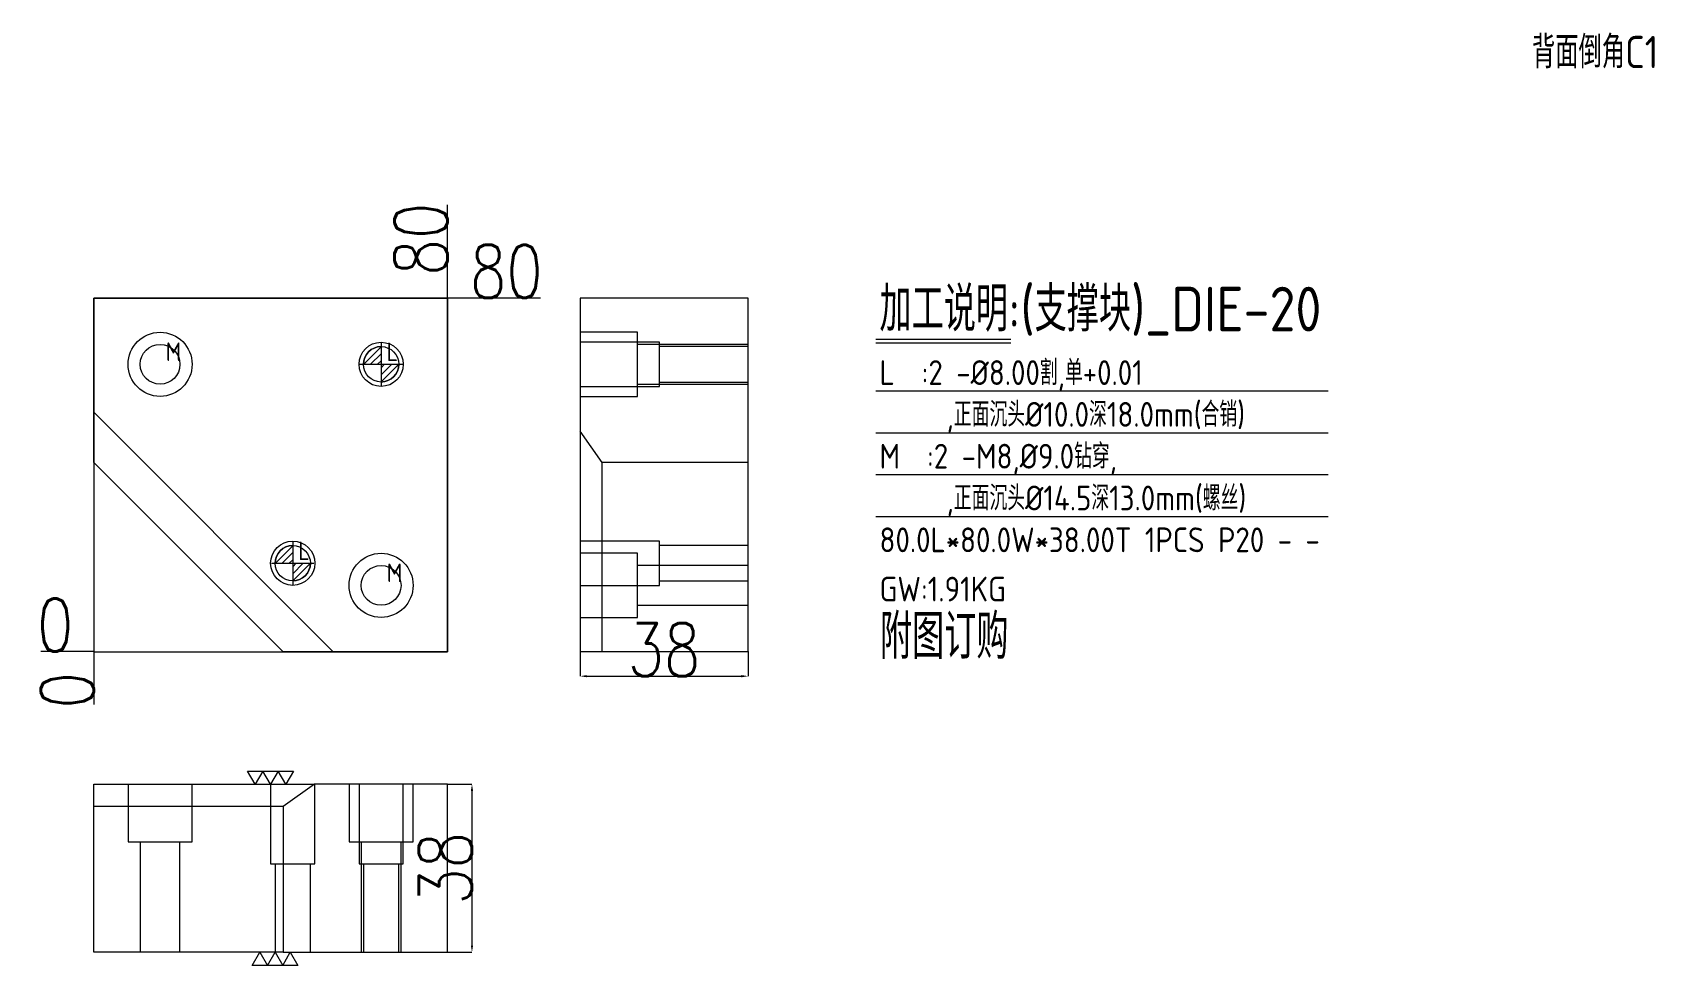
# Model space of a CAD drawing. Header units: millimetres. Extents: x -9011 to -8644, y 61303 to 61514.
import ezdxf

# ---------------------------------------------------------------- set-up
doc = ezdxf.new("R2010")
doc.units = ezdxf.units.MM
doc.linetypes.add('DASHED', pattern=[0])
for name, color, linetype, lineweight in [('DIE', 20, 'Continuous', 20), ('DIE_W', 1, 'Continuous', 20), ('DIM', 4, 'Continuous', 20)]:
    doc.layers.add(name, color=color, linetype=linetype, lineweight=lineweight)
doc.styles.add('gbenor', font='gbenor.shx', dxfattribs={"bigfont": 'gbcbig.shx'})
doc.styles.add('TXT', font='txt.shx', dxfattribs={"width": 0.8, "bigfont": 'ctxt.shx'})
doc.dimstyles.new('零件', dxfattribs={"dimscale": 1.5, "dimtxt": 8, "dimasz": 1, "dimexe": 0, "dimexo": 0, "dimgap": 0, "dimtad": 1, "dimtxsty": 'TXT', "dimcen": 0, "dimclrd": 252, "dimclre": 252, "dimclrt": 4, "dimazin": 3, "dimtp": 0.001, "dimtm": 0.001, "dimtfac": 1, "dimtmove": 0, "dimatfit": 3, "dimlwd": 5, "dimlwe": 5})

# ---------------------------------------------------------------- blocks, each defined once
blk = doc.blocks.new('*D1109')
at = {"layer": 'Defpoints', "color": 0}
for p in [(-8917.2, 61454.29), (-8911.65, 61454.29), (-8997.2, 61374.29)]:
    blk.add_point(p, dxfattribs=at)
at = {"layer": 'DIM', "color": 252, "lineweight": 5}
blk.add_line((-8917.2, 61454.29), (-8896.11, 61454.29), dxfattribs=at)
at = {"layer": 'DIM', "color": 4, "lineweight": 5, "insert": (-8903.88, 61460.29), "char_height": 12, "attachment_point": 5, "style": 'TXT'}
blk.add_mtext('80', dxfattribs=at)
blk = doc.blocks.new('*D1110')
at = {"layer": 'Defpoints', "color": 0}
for p in [(-9002.75, 61374.29), (-8997.2, 61374.29), (-8997.2, 61374.29)]:
    blk.add_point(p, dxfattribs=at)
at = {"layer": 'DIM', "color": 252, "lineweight": 5}
blk.add_line((-8997.2, 61374.29), (-9009.15, 61374.29), dxfattribs=at)
at = {"layer": 'DIM', "color": 4, "lineweight": 5, "insert": (-9005.95, 61380.29), "char_height": 12, "attachment_point": 5, "style": 'TXT'}
blk.add_mtext('0', dxfattribs=at)
blk = doc.blocks.new('*D1111')
at = {"layer": 'Defpoints', "color": 0}
for p in [(-8997.2, 61374.29), (-8997.2, 61374.29), (-8997.2, 61368.74)]:
    blk.add_point(p, dxfattribs=at)
at = {"layer": 'DIM', "color": 252, "lineweight": 5}
blk.add_line((-8997.2, 61374.29), (-8997.2, 61362.34), dxfattribs=at)
at = {"layer": 'DIM', "color": 4, "lineweight": 5, "insert": (-9003.2, 61365.54), "char_height": 12, "attachment_point": 5, "rotation": 90, "style": 'TXT'}
blk.add_mtext('0', dxfattribs=at)
blk = doc.blocks.new('*D1112')
at = {"layer": 'Defpoints', "color": 0}
for p in [(-8917.2, 61459.84), (-8917.2, 61454.29), (-8997.2, 61374.29)]:
    blk.add_point(p, dxfattribs=at)
at = {"layer": 'DIM', "color": 252, "lineweight": 5}
blk.add_line((-8917.2, 61454.29), (-8917.2, 61475.38), dxfattribs=at)
at = {"layer": 'DIM', "color": 4, "lineweight": 5, "insert": (-8923.2, 61467.61), "char_height": 12, "attachment_point": 5, "rotation": 90, "style": 'TXT'}
blk.add_mtext('80', dxfattribs=at)
blk = doc.blocks.new('*D1113')
at = {"layer": 'Defpoints', "color": 0}
for p in [(-8917.2, 61344.29), (-8917.2, 61306.29), (-8911.65, 61306.29)]:
    blk.add_point(p, dxfattribs=at)
at = {"layer": 'DIM', "color": 252, "lineweight": 5}
for p, q in [((-8917.2, 61344.29), (-8911.65, 61344.29)), ((-8911.65, 61342.79), (-8911.65, 61307.79)), ((-8917.2, 61306.29), (-8911.65, 61306.29))]:
    blk.add_line(p, q, dxfattribs=at)
at = {"layer": 'DIM', "color": 252}
for points in [[(-8911.4, 61342.79), (-8911.9, 61342.79), (-8911.65, 61344.29)], [(-8911.9, 61307.79), (-8911.4, 61307.79), (-8911.65, 61306.29)]]:
    blk.add_solid(points, dxfattribs=at)
at = {"layer": 'DIM', "color": 4, "lineweight": 5, "insert": (-8917.65, 61325.29), "char_height": 12, "attachment_point": 5, "rotation": 90, "style": 'TXT'}
blk.add_mtext('38', dxfattribs=at)
blk = doc.blocks.new('*D1114')
at = {"layer": 'Defpoints', "color": 0}
for p in [(-8887.2, 61374.29), (-8849.2, 61374.29), (-8849.2, 61368.74)]:
    blk.add_point(p, dxfattribs=at)
at = {"layer": 'DIM', "color": 252, "lineweight": 5}
for p, q in [((-8887.2, 61374.29), (-8887.2, 61368.74)), ((-8849.2, 61374.29), (-8849.2, 61368.74)), ((-8885.7, 61368.74), (-8850.7, 61368.74))]:
    blk.add_line(p, q, dxfattribs=at)
at = {"layer": 'DIM', "color": 252}
for points in [[(-8885.7, 61368.99), (-8885.7, 61368.49), (-8887.2, 61368.74)], [(-8850.7, 61368.49), (-8850.7, 61368.99), (-8849.2, 61368.74)]]:
    blk.add_solid(points, dxfattribs=at)
at = {"layer": 'DIM', "color": 4, "lineweight": 5, "insert": (-8868.2, 61374.74), "char_height": 12, "attachment_point": 5, "style": 'TXT'}
blk.add_mtext('38', dxfattribs=at)
blk = doc.blocks.new('pg_hx_L0')
at = {"color": 230}
for p, q in [((-0.5, -0.003), (0, 0.497)), ((0, 0.6), (0, -0.6)), ((-0.6, 0), (0.6, 0)), ((-0.3, 0), (0, 0.3)), ((-0.1, 0), (0, 0.1)), ((0.5, 0.003), (0, -0.497)), ((0.1, 0), (0, -0.1)), ((0.3, 0), (0, -0.3))]:
    blk.add_line(p, q, dxfattribs=at)
for start, end in [(90, 180), (270, 0)]:
    blk.add_arc((0, 0), 0.5, start, end, dxfattribs=at)
blk = doc.blocks.new('pg_hx_LLL0')
blk.add_blockref('pg_hx_L0', (0, 0))

msp = doc.modelspace()

# ---------------------------------------------------------------- linework, layer by layer
at = {"layer": 'DIE', "color": 2, "linetype": 'Continuous', "lineweight": 5}
for p, q in [((-8997.202, 61454.285), (-8917.202, 61454.285)), ((-8917.202, 61454.285), (-8917.202, 61374.285)), ((-8887.202, 61454.285), (-8887.202, 61374.285)), ((-8997.202, 61344.285), (-8947.302, 61344.285))]:
    msp.add_line(p, q, dxfattribs=at)
at = {"layer": 'DIE', "color": 56, "linetype": 'Continuous', "lineweight": 5}
for p, q in [((-8849.202, 61454.285), (-8887.202, 61454.285)), ((-8849.202, 61374.285), (-8849.202, 61454.285)), ((-8849.202, 61374.285), (-8887.202, 61374.285)), ((-8997.202, 61339.285), (-8997.202, 61344.285)), ((-8917.202, 61306.285), (-8917.202, 61344.285)), ((-8954.373, 61339.285), (-8997.202, 61339.285)), ((-8997.202, 61306.285), (-8997.202, 61339.285)), ((-8954.373, 61306.285), (-8997.202, 61306.285)), ((-8954.373, 61306.285), (-8917.202, 61306.285))]:
    msp.add_line(p, q, dxfattribs=at)
at = {"layer": 'DIE', "color": 31, "linetype": 'DASHED', "lineweight": 5, "ltscale": 0.244348}
for p, q in [((-8874.202, 61446.535), (-8887.202, 61446.535)), ((-8874.202, 61432.035), (-8874.202, 61446.535)), ((-8869.202, 61444.285), (-8887.202, 61444.285)), ((-8849.202, 61443.789), (-8874.202, 61443.789)), ((-8869.202, 61434.285), (-8869.202, 61444.285)), ((-8887.202, 61434.285), (-8869.202, 61434.285)), ((-8874.202, 61434.782), (-8849.202, 61434.782)), ((-8887.202, 61432.035), (-8874.202, 61432.035)), ((-8869.202, 61399.285), (-8887.202, 61399.285)), ((-8869.202, 61389.285), (-8869.202, 61399.285)), ((-8874.202, 61396.535), (-8887.202, 61396.535)), ((-8874.202, 61382.035), (-8874.202, 61396.535)), ((-8849.202, 61393.789), (-8874.202, 61393.789)), ((-8887.202, 61389.285), (-8869.202, 61389.285)), ((-8874.202, 61384.782), (-8849.202, 61384.782)), ((-8887.202, 61382.035), (-8874.202, 61382.035)), ((-8989.452, 61344.285), (-8989.452, 61331.285)), ((-8974.952, 61331.285), (-8974.952, 61344.285)), ((-8957.202, 61344.285), (-8957.202, 61326.285)), ((-8947.202, 61326.285), (-8947.202, 61344.285)), ((-8939.452, 61344.285), (-8939.452, 61331.285)), ((-8937.202, 61344.285), (-8937.202, 61326.285)), ((-8927.202, 61326.285), (-8927.202, 61344.285)), ((-8924.952, 61331.285), (-8924.952, 61344.285)), ((-8989.452, 61331.285), (-8974.952, 61331.285)), ((-8986.705, 61331.285), (-8986.705, 61306.285)), ((-8977.698, 61306.285), (-8977.698, 61331.285)), ((-8939.452, 61331.285), (-8924.952, 61331.285)), ((-8936.705, 61331.285), (-8936.705, 61306.285)), ((-8927.698, 61306.285), (-8927.698, 61331.285)), ((-8957.202, 61326.285), (-8947.202, 61326.285)), ((-8937.202, 61326.285), (-8927.202, 61326.285))]:
    msp.add_line(p, q, dxfattribs=at)
at = {"layer": 'DIE', "color": 56, "linetype": 'DASHED', "lineweight": 5, "ltscale": 0.244348}
for p, q in [((-8882.202, 61417.114), (-8887.202, 61424.185)), ((-8849.202, 61417.114), (-8882.202, 61417.114)), ((-8882.202, 61374.285), (-8882.202, 61417.114))]:
    msp.add_line(p, q, dxfattribs=at)
at = {"layer": 'DIE', "color": 2, "linetype": 'Continuous', "lineweight": 5}
msp.add_lwpolyline([(-8917.202, 61374.285), (-8947.302, 61374.285), (-8954.373, 61374.285), (-8997.202, 61417.114), (-8997.202, 61424.185), (-8997.202, 61454.285)], dxfattribs=at)
at = {"layer": 'DIE', "linetype": 'Continuous', "lineweight": 5}
for points in [[(-8952.006, 61347.285), (-8953.738, 61344.285), (-8955.47, 61347.285), (-8957.202, 61344.285), (-8958.934, 61347.285), (-8960.666, 61344.285), (-8962.398, 61347.285), (-8952.006, 61347.285)], [(-8961.398, 61303.285), (-8959.666, 61306.285), (-8957.934, 61303.285), (-8956.202, 61306.285), (-8954.47, 61303.285), (-8952.738, 61306.285), (-8951.006, 61303.285), (-8961.398, 61303.285)]]:
    msp.add_lwpolyline(points, close=True, dxfattribs=at)
at = {"layer": 'DIE', "color": 56, "linetype": 'Continuous', "lineweight": 5}
msp.add_lwpolyline([(-8917.202, 61344.285), (-8947.302, 61344.285), (-8954.373, 61339.285), (-8954.373, 61306.285)], dxfattribs=at)
at = {"layer": 'DIE', "color": 2, "linetype": 'Continuous', "lineweight": 5}
for centre, radius in [((-8982.202, 61439.285), 7.25), ((-8932.202, 61439.285), 5), ((-8952.202, 61394.285), 5), ((-8932.202, 61389.285), 7.25)]:
    msp.add_circle(centre, radius, dxfattribs=at)
at = {"layer": 'DIE', "color": 42, "linetype": 'Continuous', "lineweight": 5}
for centre in [(-8982.202, 61439.285), (-8932.202, 61389.285)]:
    msp.add_circle(centre, 4.503, dxfattribs=at)
at = {"layer": 'DIE_W', "color": 1, "linetype": 'DASHED', "lineweight": 5, "ltscale": 0.244348}
for p, q in [((-8849.202, 61443.285), (-8869.202, 61443.285)), ((-8869.202, 61435.285), (-8849.202, 61435.285)), ((-8849.202, 61398.285), (-8869.202, 61398.285)), ((-8869.202, 61390.285), (-8849.202, 61390.285)), ((-8956.202, 61326.285), (-8956.202, 61306.285)), ((-8948.202, 61306.285), (-8948.202, 61326.285)), ((-8936.202, 61326.285), (-8936.202, 61306.285)), ((-8928.202, 61306.285), (-8928.202, 61326.285))]:
    msp.add_line(p, q, dxfattribs=at)
at = {"layer": 'DIE_W', "color": 1, "linetype": 'Continuous', "lineweight": 5}
for centre in [(-8932.202, 61439.285), (-8952.202, 61394.285)]:
    msp.add_circle(centre, 4, dxfattribs=at)
at = {"layer": 'DIM', "color": 8, "linetype": 'Continuous', "lineweight": 5}
for p, q in [((-8820.298, 61444.982), (-8789.756, 61444.982)), ((-8820.298, 61444.137), (-8789.756, 61444.137)), ((-8820.298, 61433.27), (-8718, 61433.27)), ((-8820.298, 61423.813), (-8718, 61423.813)), ((-8820.298, 61414.356), (-8718, 61414.356)), ((-8820.298, 61404.899), (-8718, 61404.899))]:
    msp.add_line(p, q, dxfattribs=at)
at = {"layer": 'DIM', "lineweight": 5}
msp.add_line((-8997.202, 61428.427), (-8943.06, 61374.285), dxfattribs=at)
at = {"layer": 'DIM', "color": 252, "linetype": 'DASHED', "lineweight": 5, "ltscale": 0.244348}
msp.add_lwpolyline([(-8997.202, 61374.285), (-8917.202, 61374.285), (-8917.202, 61454.285), (-8997.202, 61454.285)], close=True, dxfattribs=at)

# ---------------------------------------------------------------- block references
at = {"layer": 'DIE', "lineweight": 5, "ltscale": 0.244348, "xscale": 8, "yscale": 8, "zscale": 8}
for p in [(-8932.202, 61439.285), (-8952.202, 61394.285)]:
    msp.add_blockref('pg_hx_LLL0', p, dxfattribs=at)

# ---------------------------------------------------------------- texts
at = {"layer": 'DIM', "color": 6, "lineweight": 5, "style": 'gbenor'}
msp.add_text('背面倒角C1', height=7.3, dxfattribs=at).set_placement((-8671.845, 61506.271))
at = {"layer": 'DIM', "color": 4, "lineweight": 5, "style": 'gbenor'}
for s, height, p in [('加工说明:(支撑块)_DIE-20', 10.1, (-8819.467, 61446.73)), ('M', 4.2, (-8980.917, 61440.036)), ('L', 4.2, (-8930.962, 61440.014)), ('     ,正面沉头%%c10.0深18.0mm(合销)', 5.6, (-8819.458, 61425.158)), ('M  :2 -M8,%%c9.0钻穿,', 5.6, (-8819.458, 61415.701)), ('     ,正面沉头%%c14.5深13.0mm(螺丝)', 5.6, (-8819.458, 61406.244)), ('80.0L*80.0W*38.00T 1PCS P20 - -', 5.6, (-8819.458, 61396.787)), ('L', 4.2, (-8950.962, 61395.014)), ('M', 4.2, (-8930.917, 61390.036)), ('GW:1.91KG', 5.6, (-8819.458, 61385.638))]:
    msp.add_text(s, height=height, dxfattribs=at).set_placement(p)
at = {"layer": 'DIM', "color": 1, "lineweight": 5, "style": 'gbenor'}
msp.add_text('L  :2 -%%c8.00割,单+0.01', height=5.6, dxfattribs=at).set_placement((-8819.458, 61434.616))
at = {"layer": 'DIM', "color": 21, "lineweight": 5, "style": 'gbenor'}
msp.add_text('附图订购', height=10.1, dxfattribs=at).set_placement((-8819.362, 61372.661))

# ---------------------------------------------------------------- dimensions: what is measured, and where the dimension line sits
at = {"layer": 'DIM', "lineweight": 5}
for feature_location, offset, dtype, origin, picture, middle in [((-8917.202, 61454.285), (0, 5.55), 1, (-8997.202, 61374.285), '*D1112', (-8923.202, 61467.607)), ((-8917.202, 61454.285), (5.55, 0), 0, (-8997.202, 61374.285), '*D1109', (-8903.88, 61460.285)), ((-8997.201886699, 61374.285202104), (-5.55, 0), 0, (-8997.201886699, 61374.285202104), '*D1110', (-9005.951886699, 61380.285202104)), ((-8997.201886699, 61374.285202104), (0, -5.55), 1, (-8997.201886699, 61374.285202104), '*D1111', (-9003.201886699, 61365.535202104))]:
    dim = msp.add_ordinate_dim(feature_location=feature_location, offset=offset, dtype=dtype, origin=origin, dimstyle='零件', dxfattribs=at)
    dim.commit()
    dim.dimension.update_dxf_attribs({"geometry": picture, "text_midpoint": middle})
dim = msp.add_linear_dim(base=(-8849.202, 61368.735), p1=(-8887.202, 61374.285), p2=(-8849.202, 61374.285), dimstyle='零件', dxfattribs=at)
dim.commit()
dim.dimension.update_dxf_attribs({"geometry": '*D1114', "text_midpoint": (-8868.202, 61374.735)})
dim = msp.add_linear_dim(base=(-8911.652, 61306.285), p1=(-8917.202, 61344.285), p2=(-8917.202, 61306.285), angle=90, dimstyle='零件', dxfattribs=at)
dim.commit()
dim.dimension.update_dxf_attribs({"geometry": '*D1113', "text_midpoint": (-8917.652, 61325.285)})

doc.saveas('drawing.dxf')
